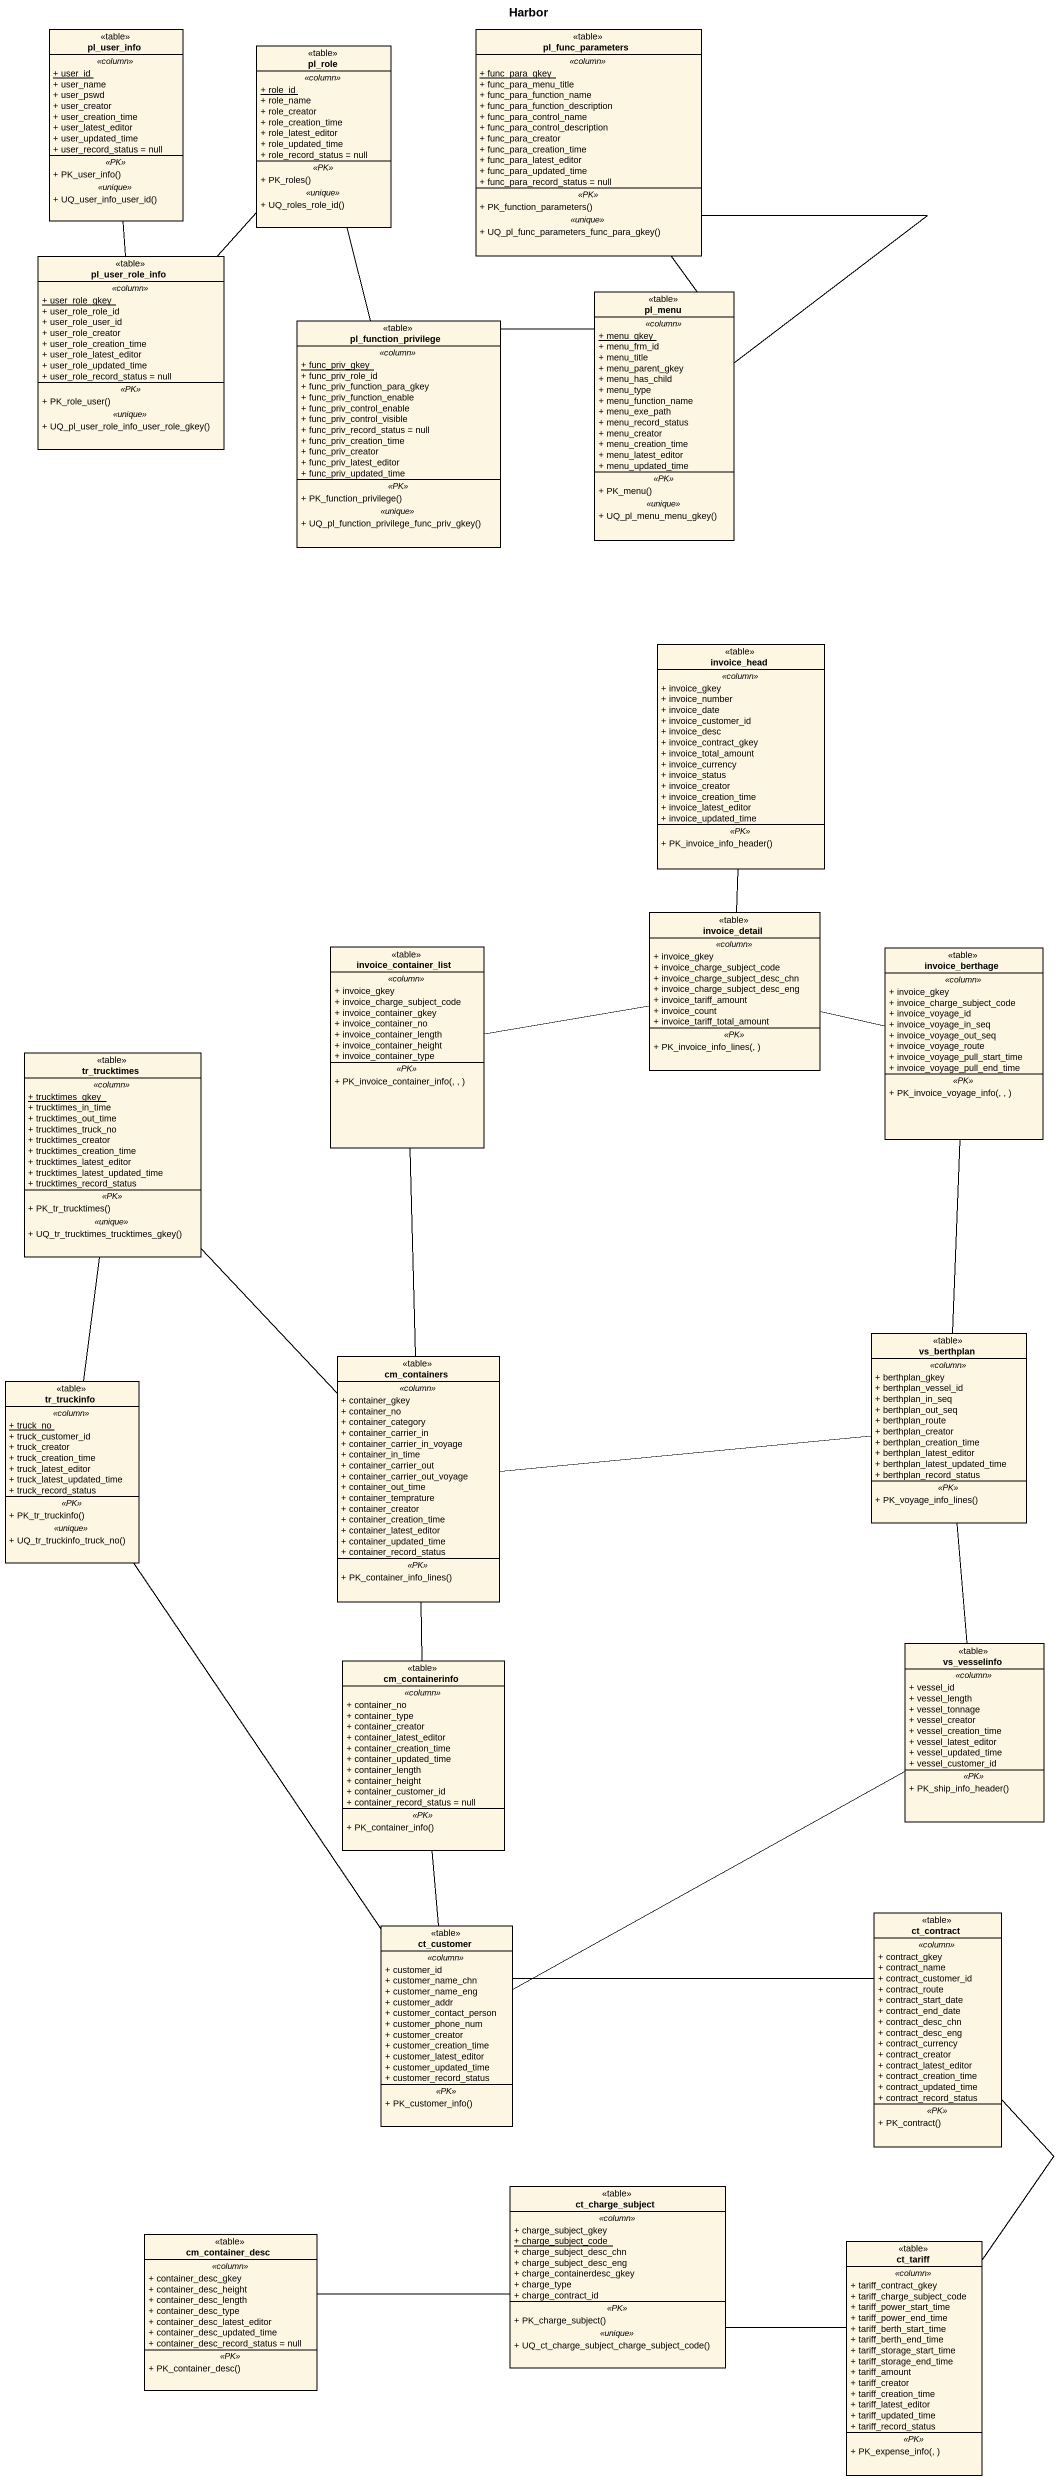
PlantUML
@startuml
title Harbor
hide circle
hide empty members
skinparam classAttributeIconSize 0
class pl_user_info <<table>> {
  .. <<column>> ..
  {static} + user_id
  + user_name
  + user_pswd
  + user_creator
  + user_creation_time
  + user_latest_editor
  + user_updated_time
  + user_record_status = null
  .. <<PK>> ..
  + PK_user_info()
  .. <<unique>> ..
  + UQ_user_info_user_id()
}
class pl_role <<table>> {
  .. <<column>> ..
  {static} + role_id
  + role_name
  + role_creator
  + role_creation_time
  + role_latest_editor
  + role_updated_time
  + role_record_status = null
  .. <<PK>> ..
  + PK_roles()
  .. <<unique>> ..
  + UQ_roles_role_id()
}
class pl_func_parameters <<table>> {
  .. <<column>> ..
  {static} + func_para_gkey
  + func_para_menu_title
  + func_para_function_name
  + func_para_function_description
  + func_para_control_name
  + func_para_control_description
  + func_para_creator
  + func_para_creation_time
  + func_para_latest_editor
  + func_para_updated_time
  + func_para_record_status = null
  .. <<PK>> ..
  + PK_function_parameters()
  .. <<unique>> ..
  + UQ_pl_func_parameters_func_para_gkey()
}
class pl_user_role_info <<table>> {
  .. <<column>> ..
  {static} + user_role_gkey
  + user_role_role_id
  + user_role_user_id
  + user_role_creator
  + user_role_creation_time
  + user_role_latest_editor
  + user_role_updated_time
  + user_role_record_status = null
  .. <<PK>> ..
  + PK_role_user()
  .. <<unique>> ..
  + UQ_pl_user_role_info_user_role_gkey()
}
class pl_menu <<table>> {
  .. <<column>> ..
  {static} + menu_gkey
  + menu_frm_id
  + menu_title
  + menu_parent_gkey
  + menu_has_child
  + menu_type
  + menu_function_name
  + menu_exe_path
  + menu_record_status
  + menu_creator
  + menu_creation_time
  + menu_latest_editor
  + menu_updated_time
  .. <<PK>> ..
  + PK_menu()
  .. <<unique>> ..
  + UQ_pl_menu_menu_gkey()
}
class pl_function_privilege <<table>> {
  .. <<column>> ..
  {static} + func_priv_gkey
  + func_priv_role_id
  + func_priv_function_para_gkey
  + func_priv_function_enable
  + func_priv_control_enable
  + func_priv_control_visible
  + func_priv_record_status = null
  + func_priv_creation_time
  + func_priv_creator
  + func_priv_latest_editor
  + func_priv_updated_time
  .. <<PK>> ..
  + PK_function_privilege()
  .. <<unique>> ..
  + UQ_pl_function_privilege_func_priv_gkey()
}
class invoice_head <<table>> {
  .. <<column>> ..
  + invoice_gkey
  + invoice_number
  + invoice_date
  + invoice_customer_id
  + invoice_desc
  + invoice_contract_gkey
  + invoice_total_amount
  + invoice_currency
  + invoice_status
  + invoice_creator
  + invoice_creation_time
  + invoice_latest_editor
  + invoice_updated_time
  .. <<PK>> ..
  + PK_invoice_info_header()
}
class invoice_detail <<table>> {
  .. <<column>> ..
  + invoice_gkey
  + invoice_charge_subject_code
  + invoice_charge_subject_desc_chn
  + invoice_charge_subject_desc_eng
  + invoice_tariff_amount
  + invoice_count
  + invoice_tariff_total_amount
  .. <<PK>> ..
  + PK_invoice_info_lines(, )
}
class invoice_container_list <<table>> {
  .. <<column>> ..
  + invoice_gkey
  + invoice_charge_subject_code
  + invoice_container_gkey
  + invoice_container_no
  + invoice_container_length
  + invoice_container_height
  + invoice_container_type
  .. <<PK>> ..
  + PK_invoice_container_info(, , )
}
class invoice_berthage <<table>> {
  .. <<column>> ..
  + invoice_gkey
  + invoice_charge_subject_code
  + invoice_voyage_id
  + invoice_voyage_in_seq
  + invoice_voyage_out_seq
  + invoice_voyage_route
  + invoice_voyage_pull_start_time
  + invoice_voyage_pull_end_time
  .. <<PK>> ..
  + PK_invoice_voyage_info(, , )
}
class tr_trucktimes <<table>> {
  .. <<column>> ..
  {static} + trucktimes_gkey
  + trucktimes_in_time
  + trucktimes_out_time
  + trucktimes_truck_no
  + trucktimes_creator
  + trucktimes_creation_time
  + trucktimes_latest_editor
  + trucktimes_latest_updated_time
  + trucktimes_record_status
  .. <<PK>> ..
  + PK_tr_trucktimes()
  .. <<unique>> ..
  + UQ_tr_trucktimes_trucktimes_gkey()
}
class cm_containers <<table>> {
  .. <<column>> ..
  + container_gkey
  + container_no
  + container_category
  + container_carrier_in
  + container_carrier_in_voyage
  + container_in_time
  + container_carrier_out
  + container_carrier_out_voyage
  + container_out_time
  + container_temprature
  + container_creator
  + container_creation_time
  + container_latest_editor
  + container_updated_time
  + container_record_status
  .. <<PK>> ..
  + PK_container_info_lines()
}
class vs_berthplan <<table>> {
  .. <<column>> ..
  + berthplan_gkey
  + berthplan_vessel_id
  + berthplan_in_seq
  + berthplan_out_seq
  + berthplan_route
  + berthplan_creator
  + berthplan_creation_time
  + berthplan_latest_editor
  + berthplan_latest_updated_time
  + berthplan_record_status
  .. <<PK>> ..
  + PK_voyage_info_lines()
}
class tr_truckinfo <<table>> {
  .. <<column>> ..
  {static} + truck_no
  + truck_customer_id
  + truck_creator
  + truck_creation_time
  + truck_latest_editor
  + truck_latest_updated_time
  + truck_record_status
  .. <<PK>> ..
  + PK_tr_truckinfo()
  .. <<unique>> ..
  + UQ_tr_truckinfo_truck_no()
}
class cm_containerinfo <<table>> {
  .. <<column>> ..
  + container_no
  + container_type
  + container_creator
  + container_latest_editor
  + container_creation_time
  + container_updated_time
  + container_length
  + container_height
  + container_customer_id
  + container_record_status = null
  .. <<PK>> ..
  + PK_container_info()
}
class vs_vesselinfo <<table>> {
  .. <<column>> ..
  + vessel_id
  + vessel_length
  + vessel_tonnage
  + vessel_creator
  + vessel_creation_time
  + vessel_latest_editor
  + vessel_updated_time
  + vessel_customer_id
  .. <<PK>> ..
  + PK_ship_info_header()
}
class ct_customer <<table>> {
  .. <<column>> ..
  + customer_id
  + customer_name_chn
  + customer_name_eng
  + customer_addr
  + customer_contact_person
  + customer_phone_num
  + customer_creator
  + customer_creation_time
  + customer_latest_editor
  + customer_updated_time
  + customer_record_status
  .. <<PK>> ..
  + PK_customer_info()
}
class ct_contract <<table>> {
  .. <<column>> ..
  + contract_gkey
  + contract_name
  + contract_customer_id
  + contract_route
  + contract_start_date
  + contract_end_date
  + contract_desc_chn
  + contract_desc_eng
  + contract_currency
  + contract_creator
  + contract_latest_editor
  + contract_creation_time
  + contract_updated_time
  + contract_record_status
  .. <<PK>> ..
  + PK_contract()
}
class ct_charge_subject <<table>> {
  .. <<column>> ..
  + charge_subject_gkey
  {static} + charge_subject_code
  + charge_subject_desc_chn
  + charge_subject_desc_eng
  + charge_containerdesc_gkey
  + charge_type
  + charge_contract_id
  .. <<PK>> ..
  + PK_charge_subject()
  .. <<unique>> ..
  + UQ_ct_charge_subject_charge_subject_code()
}
class cm_container_desc <<table>> {
  .. <<column>> ..
  + container_desc_gkey
  + container_desc_height
  + container_desc_length
  + container_desc_type
  + container_desc_latest_editor
  + container_desc_updated_time
  + container_desc_record_status = null
  .. <<PK>> ..
  + PK_container_desc()
}
class ct_tariff <<table>> {
  .. <<column>> ..
  + tariff_contract_gkey
  + tariff_charge_subject_code
  + tariff_power_start_time
  + tariff_power_end_time
  + tariff_berth_start_time
  + tariff_berth_end_time
  + tariff_storage_start_time
  + tariff_storage_end_time
  + tariff_amount
  + tariff_creator
  + tariff_creation_time
  + tariff_latest_editor
  + tariff_updated_time
  + tariff_record_status
  .. <<PK>> ..
  + PK_expense_info(, )
}
pl_user_info -- pl_user_role_info
pl_role -- pl_user_role_info
pl_role -- pl_function_privilege
pl_func_parameters -- pl_function_privilege
pl_menu -up- pl_func_parameters
invoice_detail -up- invoice_head
invoice_detail -left- invoice_container_list
invoice_detail -right- invoice_berthage
invoice_container_list -- cm_containers
cm_containers -up- tr_trucktimes
cm_containers -right- vs_berthplan
cm_containers -- cm_containerinfo
vs_berthplan -up- invoice_berthage
vs_berthplan -- vs_vesselinfo
tr_truckinfo -up- tr_trucktimes
tr_truckinfo -- ct_customer
cm_containerinfo -- ct_customer
vs_vesselinfo -left- ct_customer
ct_customer -right- ct_contract
ct_contract -- ct_tariff
ct_charge_subject -right- ct_tariff
cm_container_desc -right- ct_charge_subject
@enduml
